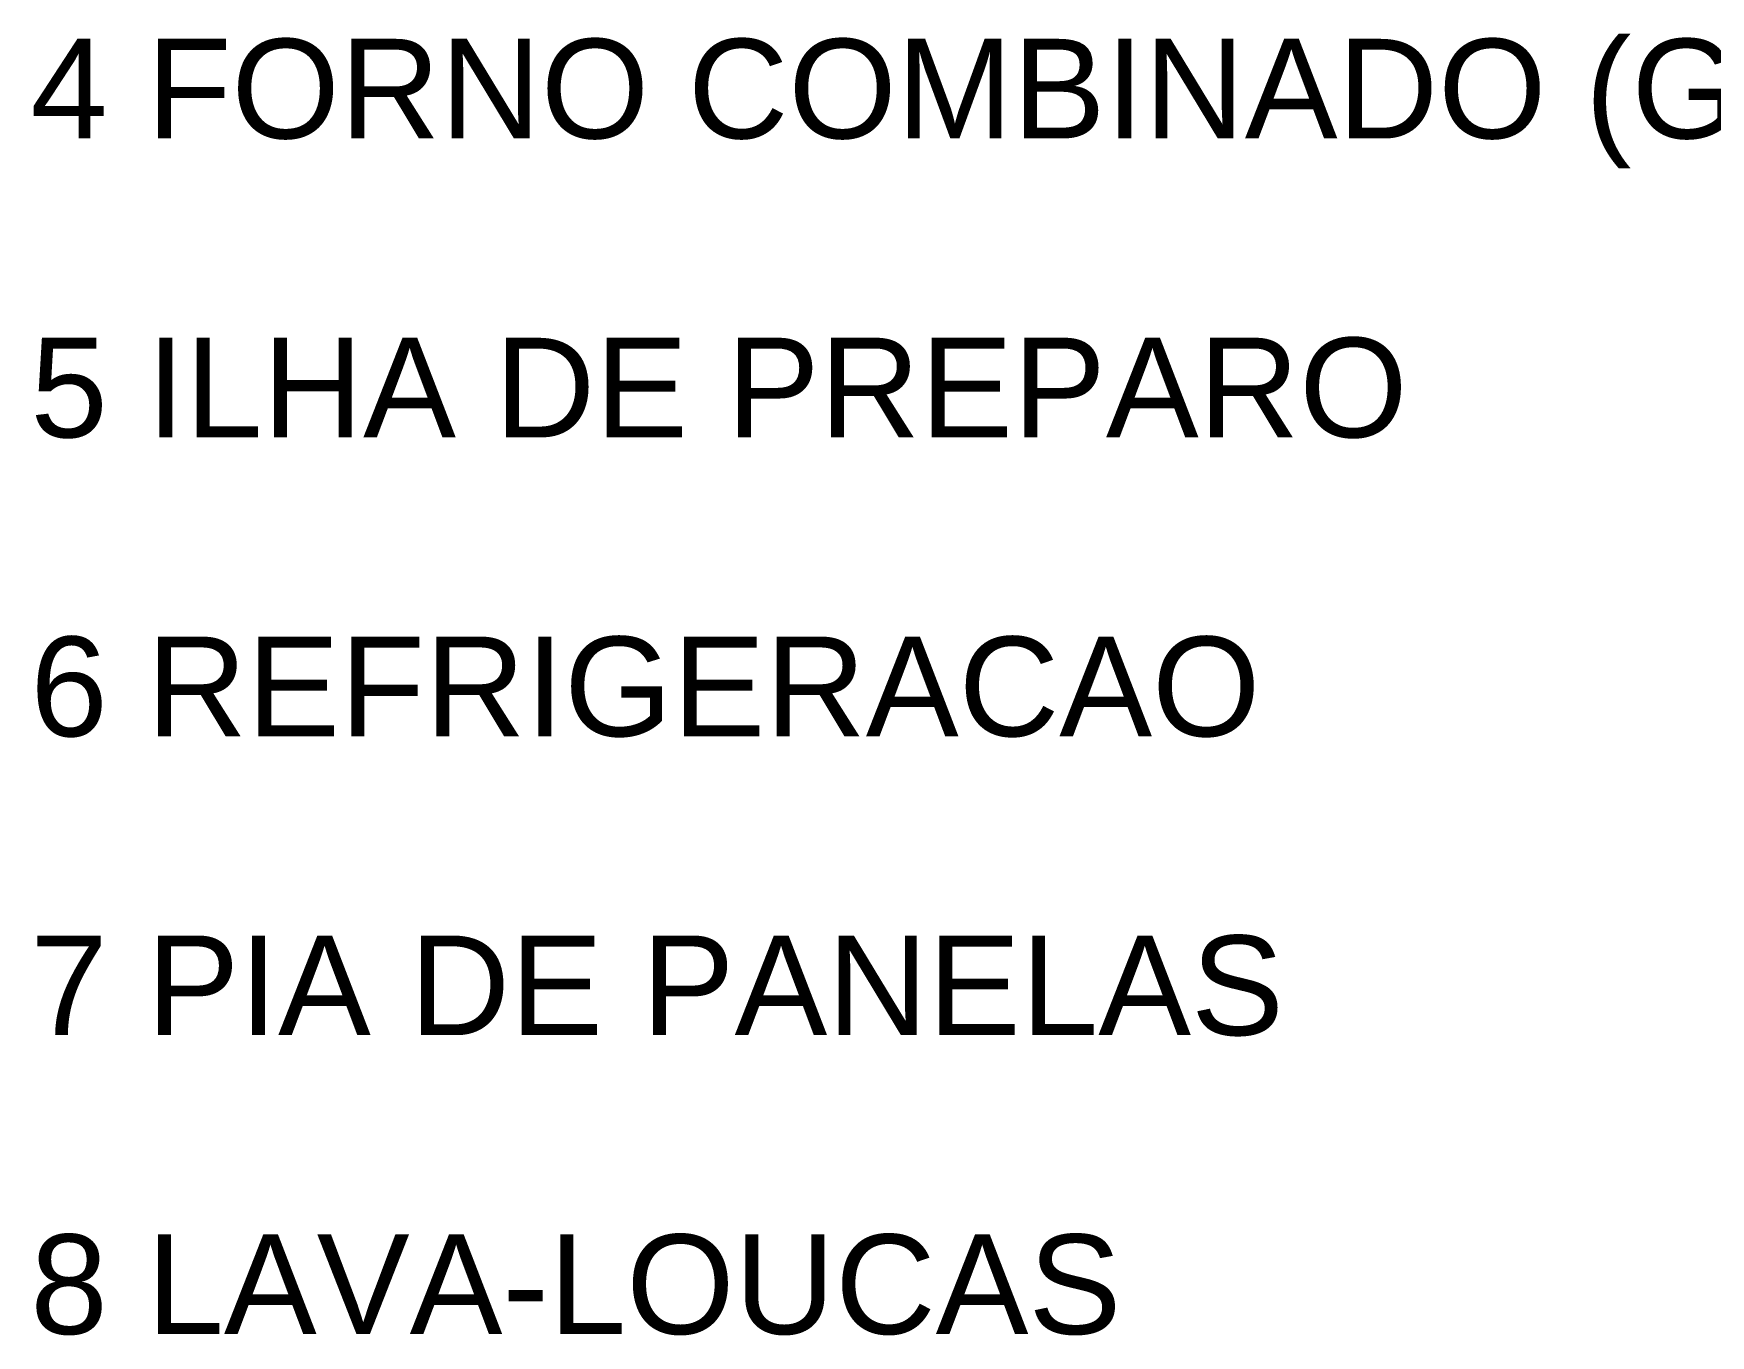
# Model space of a CAD drawing. Header units: metres. Extents: x -1.9 to 50, y -4.7 to 20.4.
# Drawn here: x 30.006 to 33.371, y 1.097 to 3.711 of the extents above; entities that cross this region are included whole.
import ezdxf

# ---------------------------------------------------------------- set-up
doc = ezdxf.new("R2010")
doc.units = ezdxf.units.M
doc.header["$LTSCALE"] = 0.1
doc.layers.add('TEXTOS', color=7, linetype='Continuous', lineweight=13)
doc.styles.add('COSCIP-TEXTO', font='arial.ttf')

msp = doc.modelspace()

# ---------------------------------------------------------------- texts
at = {"layer": 'TEXTOS', "style": 'COSCIP-TEXTO'}
for s, p in [('4 FORNO COMBINADO (GLP) - MODERADO', (30, 3.5)), ('5 ILHA DE PREPARO', (30, 2.9)), ('6 REFRIGERACAO', (30, 2.3)), ('7 PIA DE PANELAS', (30, 1.7)), ('8 LAVA-LOUCAS', (30, 1.1))]:
    msp.add_text(s, height=0.2, dxfattribs=at).set_placement(p)

doc.saveas('drawing.dxf')
